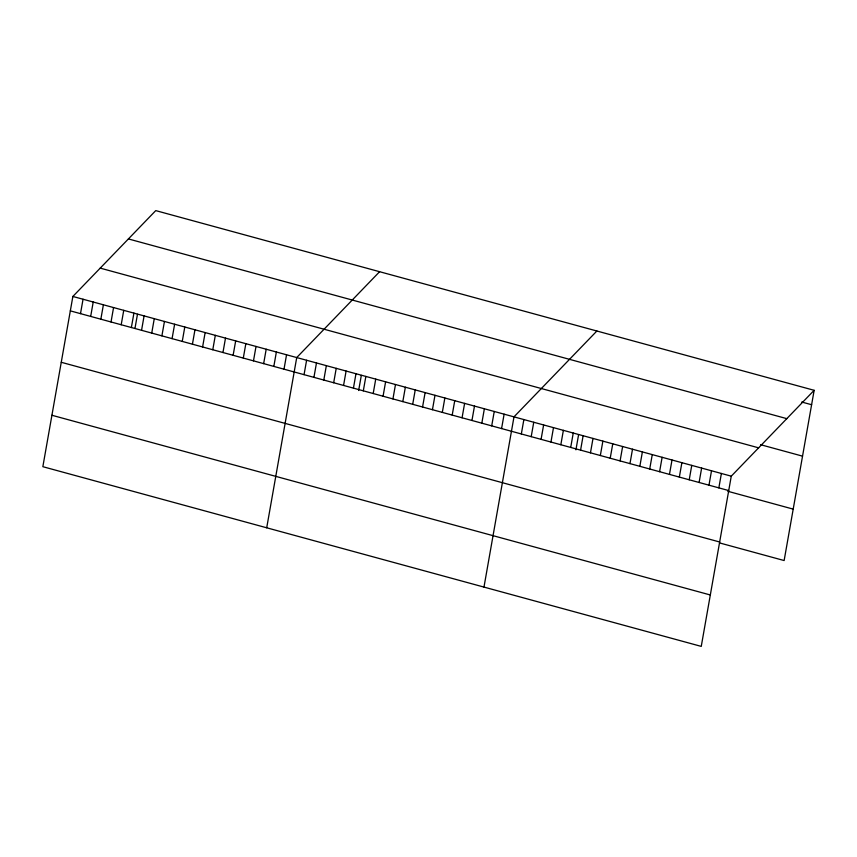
<?xml version="1.0" encoding="UTF-8"?>
<svg xmlns="http://www.w3.org/2000/svg" width="857" height="857" viewBox="0 0 857 857"><rect width="100%" height="100%" fill="white"/><g stroke="black" fill="none" stroke-linecap="round" stroke-linejoin="round"><path stroke-width="1.29" d="M72.866 296.458L42.85 466.69L701.251 646.392L731.267 476.171L814.15 390.31L155.749 210.608L72.866 296.458L731.267 476.171M80.504 313.641L83.043 299.232M90.681 316.415L93.22 302.007M100.847 319.19L103.397 304.781M111.024 321.975L113.563 307.567M121.201 324.749L123.74 310.341M131.378 327.524L133.917 313.116M135.02 328.156L137.474 314.273M141.555 330.299L144.094 315.89M151.732 333.084L154.271 318.675M161.898 335.858L164.448 321.45M172.075 338.633L174.624 324.225M182.252 341.418L184.791 327.01M192.429 344.193L194.968 329.784M202.606 346.967L205.144 332.559M212.782 349.742L215.321 335.333M222.959 352.527L225.498 338.119M233.125 355.301L235.675 340.893M243.302 358.076L245.841 343.668M253.479 360.851L256.018 346.442M263.656 363.636L266.195 349.228M273.833 366.41L276.372 352.002M284.01 369.185L286.549 354.777M266.709 527.783L296.726 357.551L379.608 271.701M304.053 374.659L306.602 360.251M313.93 377.359L316.479 362.95M323.807 380.047L326.346 365.639M333.684 382.747L336.223 368.339M343.561 385.446L346.099 371.038M353.438 388.135L355.976 373.727M358.655 390.513L361.322 375.377M363.314 390.835L365.853 376.427M373.191 393.534L375.73 379.126M383.068 396.223L385.607 381.815M392.945 398.923L395.484 384.514M402.822 401.612L405.361 387.203M412.688 404.311L415.238 389.903M422.565 407.011L425.115 392.602M432.442 409.7L434.981 395.291M442.319 412.399L444.858 397.991M452.196 415.099L454.735 400.69M462.073 417.788L464.612 403.379M471.95 420.487L474.489 406.079M481.827 423.187L484.366 408.778M491.704 425.875L494.243 411.467M501.581 428.575L504.12 414.167M483.98 587.088L513.996 416.856L596.879 331.006M521.335 433.963L523.873 419.555M531.201 436.663L533.75 422.255M541.078 439.352L543.627 424.943M550.955 442.051L553.493 427.643M560.832 444.751L563.37 430.343M570.708 447.44L573.247 433.031M575.925 449.818L578.593 434.681M580.585 450.139L583.124 435.731M590.462 452.839L593.001 438.43M600.339 455.528L602.878 441.119M610.216 458.227L612.755 443.819M620.093 460.916L622.632 446.518M629.97 463.616L632.509 449.207M639.836 466.315L642.386 451.907M649.713 469.004L652.263 454.596M659.59 471.704L662.129 457.295M669.467 474.403L672.006 459.995M679.344 477.092L681.883 462.684M689.221 479.791L691.76 465.383M699.098 482.491L701.637 468.083M708.975 485.18L711.514 470.772M718.852 487.879L721.39 473.471M814.15 390.31L784.134 560.542L719.944 543.027M801.734 402.029L811.611 404.718M128.4 238.932L786.801 418.645M760.566 444.687L802.538 456.149M100.215 268.123L758.616 447.836M70.328 310.866L728.729 490.568M727.775 491.265L793.196 509.122M61.254 362.286L719.655 541.999M51.913 415.259L710.314 594.972"/></g></svg>
